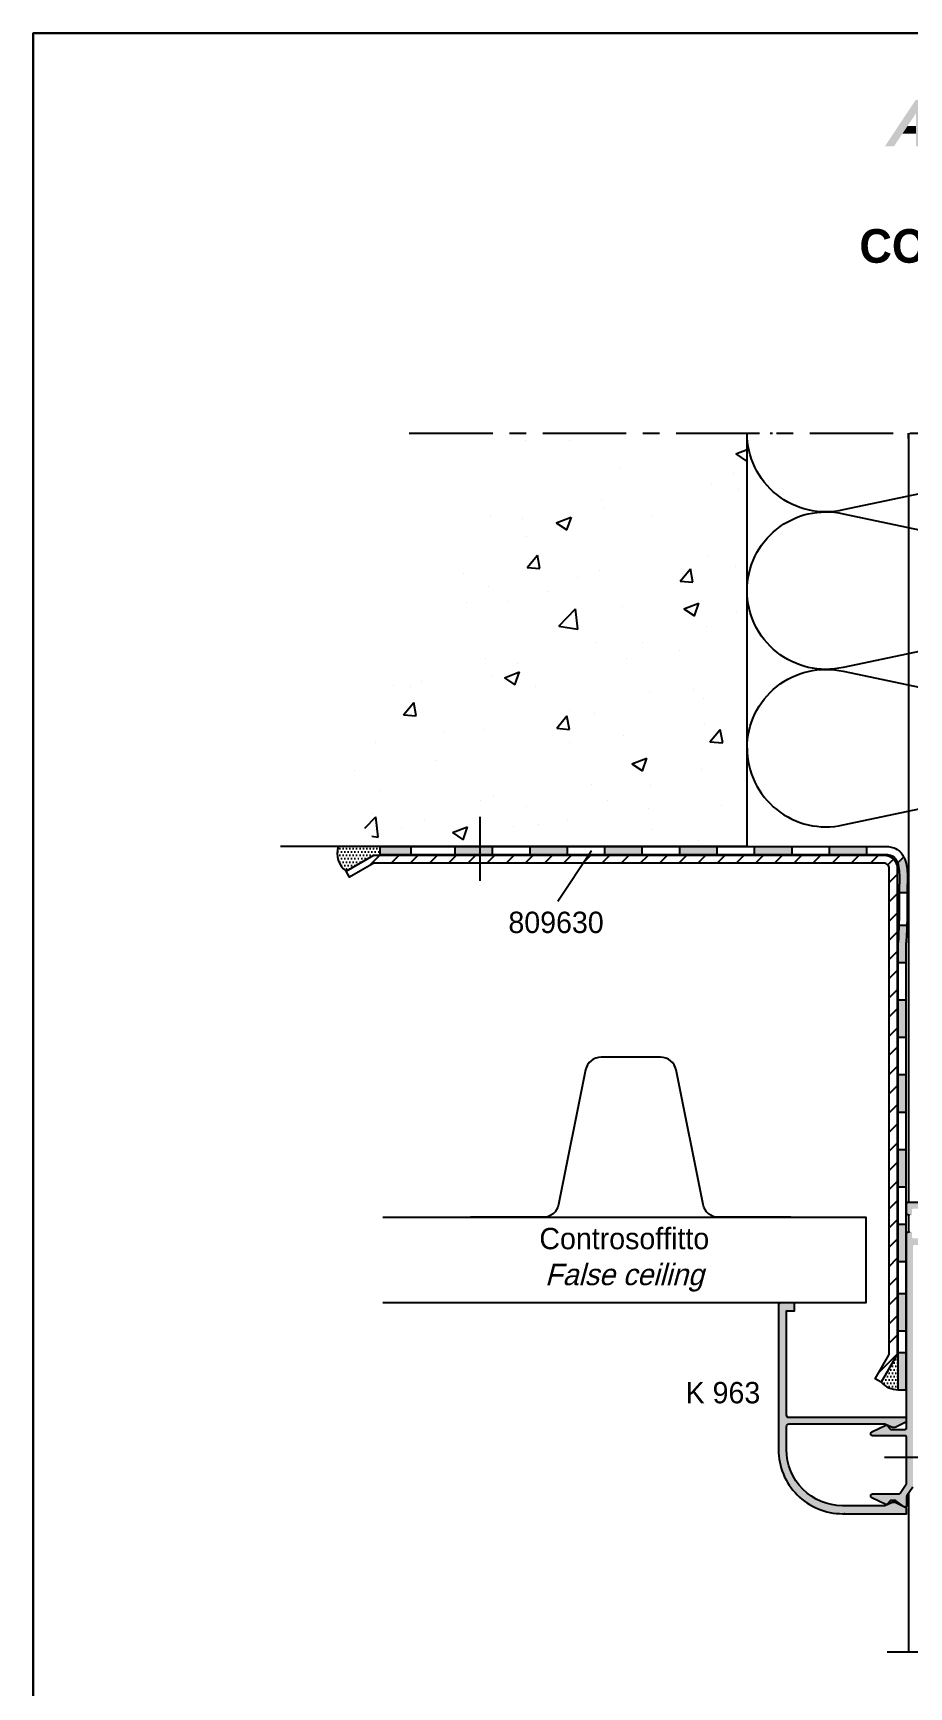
# Model space of a CAD drawing. Header units: millimetres. Extents: x -153 to 2280, y 0 to 724.
# Drawn here: x 230 to 312, y 539.2 to 694 of the extents above; entities that cross this region are included whole.
import ezdxf
from ezdxf.enums import TextEntityAlignment as Align

# ---------------------------------------------------------------- set-up
doc = ezdxf.new("R2010")
doc.units = ezdxf.units.MM
doc.header["$LTSCALE"] = 0.025
doc.header["$MEASUREMENT"] = 0
doc.linetypes.add('CENTER', pattern=[2, 1.25, -0.25, 0.25, -0.25])
doc.layers.get('0').update_dxf_attribs({"lineweight": 5})
for name, color, linetype in [('ASSI', 1, 'CENTER'), ('FILL', 253, 'Continuous'), ('FINE', 7, 'Continuous'), ('GROSSA', 8, 'Continuous'), ('MARCHIO', 7, 'Continuous'), ('MURO', 5, 'Continuous'), ('QUOTE', 254, 'Continuous'), ('TESTO', 2, 'Continuous'), ('TRATTEGGI', 140, 'Continuous')]:
    doc.layers.add(name, color=color, linetype=linetype)
doc.styles.add('Aluk Text', font='GOTHIC.TTF')
doc.styles.add('CARTIGLIO', font='GOTHIC.TTF')
doc.styles.get("Standard").update_dxf_attribs({"font": 'arial.ttf'})

# ---------------------------------------------------------------- blocks, each defined once
blk = doc.blocks.new('*X27')
at = {"color": 0}
for p, q in [((53.08, 258.83), (53.08, 258.83)), ((57.24, 258.88), (57.24, 258.88)), ((58.09, 259.49), (58.09, 259.49)), ((72.79, 257.6), (73.85, 258.01)), ((72.79, 257.6), (73.78, 256.93)), ((73.78, 256.93), (73.85, 257.14)), ((61.89, 256.21), (61.89, 256.21)), ((72.57, 255.76), (72.57, 255.76)), ((70.52, 254.72), (70.52, 254.72)), ((73.03, 254.26), (73.03, 254.26)), ((60.25, 253.31), (60.25, 253.31)), ((60.4, 252.6), (60.4, 252.6)), ((49.86, 251.81), (49.86, 251.81)), ((52.83, 251.6), (52.83, 251.6)), ((55.98, 251.15), (57.38, 251.69)), ((55.98, 251.15), (56.98, 250.48)), ((56.98, 250.48), (57.39, 251.69)), ((64.88, 251.88), (64.88, 251.88)), ((53.22, 249.88), (53.22, 249.88)), ((53.24, 246.96), (54.21, 248.11)), ((54.44, 246.86), (54.21, 248.11)), ((70.27, 248.06), (70.27, 248.06)), ((47.32, 246.44), (47.32, 246.44)), ((53.24, 246.96), (54.44, 246.86)), ((60, 246.65), (60, 246.65)), ((67.59, 245.7), (68.55, 246.85)), ((67.77, 246.38), (67.77, 246.38)), ((68.78, 245.6), (68.55, 246.85)), ((72.78, 247.03), (72.78, 247.03)), ((49.62, 245.15), (49.62, 245.15)), ((55.14, 244.71), (55.14, 244.71)), ((58, 245.99), (58, 245.99)), ((67.59, 245.7), (68.78, 245.6)), ((68.67, 245.54), (68.67, 245.54)), ((47.56, 243.72), (47.56, 243.72)), ((51.54, 243.75), (51.54, 243.75)), ((56.21, 241.48), (57.77, 243.1)), ((57.99, 241.2), (57.77, 243.1)), ((62.21, 243.3), (62.21, 243.3)), ((67.92, 243.1), (69.32, 243.64)), ((67.92, 243.1), (68.92, 242.43)), ((68.92, 242.43), (69.32, 243.64)), ((72.89, 242.85), (72.89, 242.85)), ((56.21, 241.48), (57.99, 241.2)), ((70.03, 241.4), (70.03, 241.4)), ((49.37, 238.49), (49.37, 238.49)), ((59.76, 239.99), (59.76, 239.99)), ((62.51, 238.49), (62.51, 238.49)), ((64.05, 239.95), (64.05, 239.95)), ((67.51, 239.15), (67.51, 239.15)), ((51.12, 236.65), (52.52, 237.19)), ((52.11, 235.98), (52.52, 237.19)), ((52.39, 237.94), (52.39, 237.94)), ((40.73, 235.94), (40.73, 235.94)), ((42.3, 235.83), (42.3, 235.83)), ((43.34, 236.27), (43.34, 236.27)), ((49.88, 236.82), (49.88, 236.82)), ((51.12, 236.65), (52.11, 235.98)), ((54.02, 235.82), (54.02, 235.82)), ((64.69, 235.37), (64.69, 235.37)), ((68.85, 235.55), (68.85, 235.55)), ((41.67, 233.17), (42.63, 234.32)), ((42.87, 233.07), (42.64, 234.32)), ((69.79, 234.74), (69.79, 234.74)), ((41.67, 233.17), (42.87, 233.07)), ((56.02, 231.92), (56.98, 233.07)), ((57.21, 231.81), (56.98, 233.07)), ((57.18, 233.55), (57.18, 233.55)), ((59.52, 233.34), (59.52, 233.34)), ((69.83, 232.26), (69.83, 232.26)), ((45.52, 231.55), (45.52, 231.55)), ((49.13, 231.84), (49.13, 231.84)), ((56.02, 231.92), (57.21, 231.81)), ((62.25, 231.26), (62.25, 231.26)), ((70.36, 230.66), (71.33, 231.81)), ((71.56, 230.56), (71.33, 231.81)), ((39.03, 230.56), (39.03, 230.56)), ((57.25, 230.6), (57.25, 230.6)), ((70.36, 230.66), (71.56, 230.56)), ((37.04, 227.94), (37.04, 227.94)), ((44.62, 228.94), (44.62, 228.94)), ((63.06, 228.6), (64.46, 229.13)), ((63.06, 228.6), (64.05, 227.93)), ((64.05, 227.93), (64.46, 229.13)), ((69.54, 228.09), (69.54, 228.09)), ((59.27, 226.68), (59.27, 226.68)), ((64.82, 226.55), (64.82, 226.55)), ((39.45, 226.05), (39.45, 226.05)), ((48.89, 225.18), (48.89, 225.18)), ((50.12, 225.6), (50.12, 225.6)), ((53.16, 224.55), (53.16, 224.55)), ((60.8, 225.15), (60.8, 225.15)), ((71.47, 224.7), (71.47, 224.7)), ((38.05, 222.55), (39.08, 223.62)), ((38.78, 223.9), (38.78, 223.9)), ((39.3, 221.72), (39.08, 223.62)), ((43.66, 223.36), (43.66, 223.36)), ((56.99, 223.37), (56.99, 223.37)), ((64.57, 224.37), (64.57, 224.37)), ((38.69, 221.81), (39.3, 221.72)), ((41.49, 222.55), (41.49, 222.55)), ((46.25, 222.15), (47.65, 222.68)), ((46.25, 222.15), (47.25, 221.48)), ((47.25, 221.48), (47.65, 222.68)), ((51.99, 222.71), (51.99, 222.71)), ((54.34, 222.91), (54.34, 222.91)), ((65.02, 222.46), (65.02, 222.46)), ((69.3, 221.43), (69.3, 221.43))]:
    blk.add_line(p, q, dxfattribs=at)
blk = doc.blocks.new('NMC')
at = {"layer": 'MARCHIO'}
blk.add_line((3.48, -10.6), (3.48, -5), dxfattribs=at)
at = {"layer": 'MARCHIO', "const_width": 0.715}
blk.add_lwpolyline([(-16.55, -6.25), (-16.55, -9.16, -1), (-18.71, -9.16), (-18.71, -6.25)], format="xyb", dxfattribs=at)
at = {"layer": 'MARCHIO'}
blk.add_lwpolyline([(15.08, -10.6), (-8.93, -10.6), (-8.93, -5), (15.08, -5)], close=True, dxfattribs=at)
blk.add_circle((-13.11, -5.43), 0.354, dxfattribs=at)
for points in [[(-15.33, -4.97), (-13.83, -4.97), (-15.33, -10.6), (-13.83, -10.6)], [(-25.23, -10.6), (-24.37, -10.6), (-22.33, -6.25), (-22.31, -7.51)], [(-22.33, -6.25), (-22.31, -7.51), (-21.6, -6.25), (-21.6, -10.6)], [(-22.31, -10.6), (-21.6, -10.6), (-22.31, -7.51)], [(-21.23, -6.25), (-20.51, -6.25), (-21.23, -10.6), (-20.51, -9.88)], [(-12.31, -6.35), (-10.47, -6.35), (-13.81, -8.47), (-11.97, -8.47)], [(-23.11, -8.71), (-23.58, -9.42), (-22.31, -8.71), (-22.31, -9.42)], [(-13.81, -8.47), (-11.97, -8.47), (-12.31, -10.6), (-10.47, -10.6)], [(-20.51, -9.88), (-21.23, -10.6), (-19.14, -9.88), (-19.14, -10.6)]]:
    blk.add_solid(points, dxfattribs=at)
blk.add_text('R', height=0.356, dxfattribs=at).set_placement((-13.11, -5.43), align=Align.MIDDLE)
at = {"layer": 'MARCHIO', "color": 2, "style": 'CARTIGLIO'}
for tag, p in [('SERIE', (-2.72, -7.8)), ('PAG', (9.28, -7.8))]:
    blk.add_attdef(tag, text='', height=2.4, dxfattribs=at).set_placement(p, align=Align.MIDDLE)
blk.add_attdef('REVISIONE', text='', height=1.2, dxfattribs=at).set_placement((16.73, -7.8), align=Align.MIDDLE_LEFT)

msp = doc.modelspace()

# ---------------------------------------------------------------- hatches: boundary and pattern name
at = {"layer": 'FILL'}
h = msp.add_hatch(color=256, dxfattribs=at)
h.paths.add_polyline_path([(265.379, 617.847), (262.49, 617.847), (262.49, 617.097), (265.379, 617.097)])
h.paths.add_polyline_path([(271.874, 617.097), (283.52, 617.097), (283.52, 617.847), (271.874, 617.847)], flags=17)
h.paths.add_polyline_path([(287.025, 617.097), (287.025, 617.847), (271.874, 617.847), (271.874, 617.097)])
h.paths.add_polyline_path([(294.035, 617.097), (294.035, 617.847), (290.53, 617.847), (290.53, 617.097)])
h.paths.add_polyline_path([(301.046, 617.097), (301.046, 617.847), (297.54, 617.847), (297.54, 617.097)])
h.paths.add_polyline_path([(304.551, 617.847), (304.551, 617.097), (308.056, 617.097), (308.056, 617.847)])
edge = h.paths.add_edge_path()
edge.add_spline(control_points=[(311.865, 613.548), (311.865, 613.581), (311.865, 613.614), (311.865, 613.823), (311.867, 613.995), (311.874, 614.334), (311.881, 614.506), (311.889, 614.892), (311.89, 615.106), (311.866, 615.564), (311.842, 615.81), (311.743, 616.326), (311.669, 616.593), (311.538, 616.861), (311.536, 616.865), (311.534, 616.869)], knot_values=[1.6856889, 1.6856889, 1.6856889, 1.6856889, 1.7864062, 1.7864062, 2.3258186, 2.3258186, 2.8652309, 2.8652309, 3.453548, 3.453548, 4.0418651, 4.0418651, 4.6301821, 4.6301821, 4.6391674, 4.6391674, 4.6391674, 4.6391674], degree=3, periodic=0)
edge.add_line((311.534, 616.869), (310.965, 616.281))
edge.add_spline(control_points=[(310.965, 616.281), (311.042, 616.048), (311.171, 615.291), (311.119, 614.437), (311.115, 613.774), (311.115, 613.546)], knot_values=[1.9477261, 1.9477261, 1.9477261, 1.9477261, 2.6345647, 3.9578149, 4.6391899, 4.6391899, 4.6391899, 4.6391899], degree=3, periodic=0)
edge.add_line((311.115, 613.546), (311.865, 613.548))
edge = h.paths.add_edge_path()
edge.add_spline(control_points=[(311.767, 608.835), (311.783, 609.196), (311.799, 609.557), (311.821, 610.109), (311.828, 610.298), (311.834, 610.488)], knot_values=[7.6609757, 7.6609757, 7.6609757, 7.6609757, 8.7485774, 8.7485774, 9.3129631, 9.3129631, 9.3129631, 9.3129631], degree=3, periodic=0)
edge.add_line((311.834, 610.488), (311.084, 610.488))
edge.add_spline(control_points=[(311.084, 610.488), (311.065, 609.941), (311.041, 609.396), (311.017, 608.851)], knot_values=[7.6864684, 7.6864684, 7.6864684, 7.6864684, 9.3294626, 9.3294626, 9.3294626, 9.3294626], degree=3, periodic=0)
edge.add_line((311.017, 608.851), (311.017, 606.988))
edge.add_line((311.017, 606.988), (311.767, 606.988))
edge.add_line((311.767, 606.988), (311.767, 608.835))
h.paths.add_polyline_path([(311.017, 599.988), (311.767, 599.988), (311.767, 603.488), (311.017, 603.488)])
h = msp.add_hatch(color=256, dxfattribs=at)
h.dxf.hatch_style = 1
h.paths.add_polyline_path([(280.015, 617.847), (276.51, 617.847), (276.51, 617.097), (280.015, 617.097)])
h.paths.add_polyline_path([(271.874, 617.847), (269.5, 617.847), (269.5, 617.097), (271.874, 617.097)])
h.paths.add_polyline_path([(273.005, 617.847), (271.874, 617.847), (271.874, 617.097), (273.005, 617.097)])
h = msp.add_hatch(color=256, dxfattribs=at)
h.paths.add_polyline_path([(311.767, 596.488), (311.017, 596.488), (311.017, 592.988), (311.767, 592.988)])
h.paths.add_polyline_path([(311.017, 585.988), (311.767, 585.988), (311.767, 589.488), (311.017, 589.488)])
h.paths.add_polyline_path([(311.017, 578.988), (311.767, 578.988), (311.767, 582.488), (311.017, 582.488)])
h.paths.add_polyline_path([(311.767, 575.988), (311.017, 575.988), (311.017, 573.63), (311.767, 573.63)])
h.paths.add_polyline_path([(311.767, 572.488), (311.767, 573.63), (311.017, 573.63), (311.017, 572.488)])
h.paths.add_polyline_path([(311.767, 566.988), (311.767, 570.488), (311.017, 570.488), (311.017, 566.988)])
h = msp.add_hatch(color=256, dxfattribs=at)
edge = h.paths.add_edge_path()
edge.add_line((310.261, 556.571), (310.06, 556.305))
edge.add_arc((309.931, 556.38), 0.15, 240, 330, ccw=False)
edge.add_line((309.856, 556.251), (308.543, 556.86))
edge.add_arc((308.606, 556.996), 0.15, 180, 245.07895, ccw=False)
edge.add_line((308.456, 556.996), (308.456, 557.08))
edge.add_arc((308.606, 557.08), 0.15, 90, 180, ccw=False)
edge.add_line((308.606, 557.23), (311.076, 557.23))
edge.add_arc((311.076, 557.38), 0.15, 270, 325.44652)
edge.add_line((311.2, 557.295), (311.78, 558.137))
edge.add_arc((311.656, 558.222), 0.15, 325.44652, 360)
edge.add_line((311.806, 558.222), (311.806, 562.53))
edge.add_arc((311.656, 562.53), 0.15, 0, 90)
edge.add_line((311.656, 562.68), (308.606, 562.68))
edge.add_arc((308.606, 562.83), 0.15, 180, 270, ccw=False)
edge.add_line((308.456, 562.83), (308.456, 562.914))
edge.add_arc((308.606, 562.914), 0.15, 114.92105, 180, ccw=False)
edge.add_line((308.543, 563.05), (309.856, 563.66))
edge.add_arc((309.931, 563.53), 0.15, 30, 120, ccw=False)
edge.add_line((310.06, 563.605), (310.261, 563.34))
edge.add_arc((310.38, 563.43), 0.15, 217.05268, 270)
edge.add_line((310.38, 563.28), (311.656, 563.28))
edge.add_arc((311.656, 563.43), 0.15, 270, 360)
edge.add_line((311.806, 563.43), (311.806, 581.593))
edge.add_arc((311.956, 581.593), 0.15, 105, 180, ccw=False)
edge.add_line((311.917, 581.738), (312.117, 581.792))
edge.add_arc((312.156, 581.647), 0.15, 0, 105, ccw=False)
edge.add_line((312.306, 581.647), (312.306, 581.297))
edge.add_arc((312.456, 581.297), 0.15, 180, 270)
edge.add_line((312.456, 581.147), (313.556, 581.147))
edge.add_arc((313.556, 581.297), 0.15, 270, 360)
edge.add_line((313.706, 581.297), (313.706, 583.797))
edge.add_arc((313.556, 583.797), 0.15, 0, 90)
edge.add_line((313.556, 583.947), (312.456, 583.947))
edge.add_arc((312.456, 583.797), 0.15, 90, 180)
edge.add_line((312.306, 583.797), (312.306, 583.447))
edge.add_arc((312.156, 583.447), 0.15, -105, 0, ccw=False)
edge.add_line((312.117, 583.302), (311.917, 583.355))
edge.add_arc((311.956, 583.5), 0.15, 180, 255, ccw=False)
edge.add_line((311.806, 583.5), (311.806, 584.397))
edge.add_arc((311.956, 584.397), 0.15, 90, 180, ccw=False)
edge.add_line((311.956, 584.547), (314.056, 584.547))
edge.add_arc((314.056, 584.297), 0.25, 0, 90, ccw=False)
edge.add_line((314.306, 584.297), (314.306, 580.797))
edge.add_arc((314.056, 580.797), 0.25, -90, 0, ccw=False)
edge.add_line((314.056, 580.547), (312.556, 580.547))
edge.add_arc((312.556, 580.397), 0.15, 90, 180)
edge.add_line((312.406, 580.397), (312.406, 557.947))
edge.add_arc((312.256, 557.947), 0.15, -34.55348, 0, ccw=False)
edge.add_line((312.38, 557.862), (311.832, 557.068))
edge.add_arc((311.956, 556.983), 0.15, 145.44652, 180)
edge.add_line((311.806, 556.983), (311.806, 556.148))
edge.add_arc((311.656, 556.148), 0.15, -126.56321, 0, ccw=False)
edge.add_line((311.567, 556.027), (310.793, 556.601))
edge.add_arc((310.704, 556.48), 0.15, 53.43679, 90)
edge.add_line((310.704, 556.63), (310.38, 556.63))
edge.add_arc((310.38, 556.48), 0.15, 90, 142.94732)
h = msp.add_hatch(color=256, dxfattribs=at)
edge = h.paths.add_edge_path()
edge.add_arc((305.806, 561.38), 5.25, 180, 270, ccw=False)
edge.add_line((300.556, 561.38), (300.556, 563.53))
edge.add_arc((300.806, 563.53), 0.25, 90, 180, ccw=False)
edge.add_line((300.806, 563.78), (309.777, 563.78))
edge.add_line((309.777, 563.78), (310.388, 563.52))
edge.add_arc((310.584, 563.98), 0.5, 246.94, 295)
edge.add_line((310.795, 563.527), (311.806, 563.999))
edge.add_line((311.806, 563.999), (311.806, 564.38))
edge.add_line((311.806, 564.38), (300.806, 564.38))
edge.add_arc((300.806, 564.63), 0.25, 180, 270, ccw=False)
edge.add_line((300.556, 564.63), (300.556, 574.38))
edge.add_line((300.556, 574.38), (301.306, 574.38))
edge.add_line((301.306, 574.38), (301.306, 575.13))
edge.add_line((301.306, 575.13), (300.056, 575.13))
edge.add_arc((300.056, 574.88), 0.25, 90, 180)
edge.add_line((299.806, 574.88), (299.806, 561.38))
edge.add_arc((305.806, 561.38), 6, 180, 270)
edge.add_line((305.806, 555.38), (311.806, 555.38))
edge.add_line((311.806, 555.38), (311.806, 555.912))
edge.add_line((311.806, 555.912), (310.795, 556.384))
edge.add_arc((310.584, 555.93), 0.5, 65, 113.06)
edge.add_line((310.388, 556.39), (309.777, 556.13))
edge.add_line((309.777, 556.13), (305.806, 556.13))
at = {"layer": 'FINE'}
h = msp.add_hatch(dxfattribs=at)
h.set_pattern_fill('DOTS', color=256, scale=0.2, style=0)
h.set_pattern_definition([(0, (230.6157, 397), (0.15875, 0.3175), [0, -0.3175])])
h.paths.add_polyline_path([(258.579, 617.847, 0.3127834), (259.316, 615.541), (261.914, 617.041), (262.49, 617.041), (262.49, 617.097), (262.49, 617.847)])
h = msp.add_hatch(dxfattribs=at)
h.set_pattern_fill('DOTS', color=256, scale=0.2, style=0)
h.set_pattern_definition([(0, (240, 399), (0.15875, 0.3175), [0, -0.3175])])
h.paths.add_polyline_path([(311.017, 570.29), (310.935, 570.29), (309.435, 567.692, 0.2122887), (311.017, 566.988)])
at = {"layer": 'TRATTEGGI'}
h = msp.add_hatch(dxfattribs=at)
h.set_pattern_fill('ANSI31', color=256, scale=0.4, style=0)
h.set_pattern_definition([(45, (240, 397), (-0.8980256, 0.8980256), [])])
edge = h.paths.add_edge_path()
edge.add_line((259.316, 615.541), (261.914, 617.041))
edge.add_line((261.914, 617.041), (309.685, 617.041))
edge.add_arc((309.685, 615.791), 1.25, 0, 90, ccw=False)
edge.add_line((310.935, 615.791), (310.935, 570.29))
edge.add_line((310.935, 570.29), (309.435, 567.692))
edge.add_line((309.435, 567.692), (308.872, 568.017))
edge.add_line((308.872, 568.017), (310.185, 570.29))
edge.add_line((310.185, 570.29), (310.185, 615.791))
edge.add_arc((309.685, 615.791), 0.5, 0, 90)
edge.add_line((309.685, 616.291), (261.914, 616.291))
edge.add_line((261.914, 616.291), (259.641, 614.978))
edge.add_line((259.641, 614.978), (259.316, 615.541))

# ---------------------------------------------------------------- linework, layer by layer
at = {"layer": 'ASSI', "ltscale": 250}
for p, q in [((265.232, 656.546), (398.53, 656.546)), ((271.874, 614.63), (271.874, 620.63)), ((317.541, 560.629), (309.64, 560.629)), ((309.98, 542.437), (393.994, 542.437))]:
    msp.add_line(p, q, dxfattribs=at)
at = {"layer": 'FINE'}
for p, q in [((311.98, 656.546), (311.98, 584.547)), ((262.49, 617.847), (309.414, 617.847)), ((262.49, 617.847), (262.49, 617.097)), ((265.379, 617.847), (265.379, 617.097)), ((269.5, 617.847), (269.5, 617.097)), ((273.005, 617.847), (273.005, 617.097)), ((276.51, 617.847), (276.51, 617.097)), ((280.015, 617.847), (280.015, 617.097)), ((283.52, 617.847), (283.52, 617.097)), ((287.025, 617.847), (287.025, 617.097)), ((290.53, 617.847), (290.53, 617.097)), ((294.035, 617.847), (294.035, 617.097)), ((297.54, 617.847), (297.54, 617.097)), ((301.046, 617.847), (301.046, 617.097)), ((304.551, 617.847), (304.551, 617.097)), ((308.056, 617.847), (308.056, 617.097)), ((262.49, 617.097), (309.414, 617.097)), ((262.49, 617.097), (262.49, 617.041)), ((310.965, 616.281), (311.534, 616.869)), ((311.115, 613.546), (311.865, 613.548)), ((311.084, 610.488), (311.834, 610.488)), ((311.017, 566.988), (311.017, 608.851)), ((311.767, 566.988), (311.767, 608.847)), ((311.017, 606.988), (311.767, 606.988)), ((311.017, 603.488), (311.767, 603.488)), ((311.017, 599.988), (311.767, 599.988)), ((311.017, 596.488), (311.767, 596.488)), ((311.017, 592.988), (311.767, 592.988)), ((311.017, 589.488), (311.767, 589.488)), ((311.017, 585.988), (311.767, 585.988)), ((311.017, 582.488), (311.767, 582.488)), ((311.98, 583.339), (311.98, 581.755)), ((311.017, 578.988), (311.767, 578.988)), ((311.017, 575.988), (311.767, 575.988)), ((311.017, 572.488), (311.767, 572.488)), ((310.935, 570.29), (311.017, 570.29)), ((311.017, 570.488), (311.767, 570.488)), ((311.017, 566.988), (311.767, 566.988)), ((311.98, 557.282), (311.98, 542.437))]:
    msp.add_line(p, q, dxfattribs=at)
msp.add_lwpolyline([(259.316, 615.541), (261.914, 617.041), (309.685, 617.041, -0.4142136), (310.935, 615.791), (310.935, 570.29), (309.435, 567.692), (308.872, 568.017), (310.185, 570.29), (310.185, 615.791, 0.4142136), (309.685, 616.291), (261.914, 616.291), (259.641, 614.978)], format="xyb", close=True, dxfattribs=at)
for centre, radius, start, end in [((260.611, 617.225), 2.125, 162.98974, 232.465), ((311.018, 569.12), 2.132, 222.0429, 269.98416)]:
    msp.add_arc(centre, radius, start, end, dxfattribs=at)
msp.add_open_spline([(309.39, 617.847), (309.534, 617.851), (309.692, 617.857), (310.017, 617.848), (310.184, 617.835), (310.54, 617.759), (310.733, 617.694), (311.069, 617.482), (311.194, 617.364), (311.397, 617.117), (311.476, 616.987), (311.669, 616.593), (311.743, 616.326), (311.842, 615.81), (311.866, 615.564), (311.89, 615.106), (311.889, 614.892), (311.881, 614.506), (311.874, 614.334), (311.867, 613.995), (311.865, 613.823), (311.865, 613.295), (311.87, 612.933), (311.874, 611.674), (311.848, 610.792), (311.798, 609.552), (311.782, 609.185), (311.766, 608.818)], degree=3, knots=[0, 0, 0, 0, 0.3911167, 0.3911167, 0.7521939, 0.7521939, 1.113271, 1.113271, 1.4039726, 1.4039726, 1.6946741, 1.6946741, 2.2829912, 2.2829912, 2.8713082, 2.8713082, 3.4596253, 3.4596253, 3.9990377, 3.9990377, 4.53845, 4.53845, 5.6172747, 5.6172747, 8.2253614, 8.2253614, 9.3294626, 9.3294626, 9.3294626, 9.3294626], dxfattribs=at)
msp.add_spline([(309.414, 617.097), (310.525, 616.938), (311.111, 615.544), (311.122, 614.221), (311.122, 612.485), (311.017, 608.851)], degree=3, dxfattribs=at)
at = {"layer": 'FINE', "color": 1, "linetype": 'ByBlock'}
msp.add_point((305.98, 555.38), dxfattribs=at)
at = {"layer": 'GROSSA'}
for points in [[(300.98, 583.13), (294.21, 583.13, -0.3575108), (292.739, 584.336), (290.222, 596.925, 0.3575108), (288.751, 598.13), (283.21, 598.13, 0.3575108), (281.739, 596.925), (279.222, 584.336, -0.3575108), (277.751, 583.13), (270.98, 583.13)], [(312.117, 583.302), (311.917, 583.355, -0.3394543), (311.806, 583.5), (311.806, 584.397, -0.4142136), (311.956, 584.547), (314.056, 584.547, -0.4142136)], [(312.38, 557.862), (311.832, 557.068, 0.1519209), (311.806, 556.983), (311.806, 556.148, -0.6161862), (311.567, 556.027), (310.793, 556.601, 0.1609045), (310.704, 556.63), (310.38, 556.63, 0.2352262), (310.261, 556.571), (310.06, 556.305, -0.4142136), (309.856, 556.251), (308.543, 556.86, -0.2918472), (308.456, 556.996), (308.456, 557.08, -0.4142136), (308.606, 557.23), (311.076, 557.23, 0.2467644), (311.2, 557.295), (311.78, 558.137, 0.1519209), (311.806, 558.222), (311.806, 562.53, 0.4142136), (311.656, 562.68), (308.606, 562.68, -0.4142136), (308.456, 562.83), (308.456, 562.914, -0.2918472), (308.543, 563.05), (309.856, 563.66, -0.4142136), (310.06, 563.605), (310.261, 563.34, 0.2352262), (310.38, 563.28), (311.656, 563.28, 0.4142136), (311.806, 563.43), (311.806, 581.593, -0.3394543), (311.917, 581.738), (312.117, 581.792, -0.4931454)]]:
    msp.add_lwpolyline(points, format="xyb", dxfattribs=at)
msp.add_lwpolyline([(262.758, 583.13), (307.98, 583.13), (307.98, 575.13), (262.758, 575.13)], dxfattribs=at)
msp.add_lwpolyline([(305.806, 556.13, -0.4142136), (300.556, 561.38), (300.556, 563.53, -0.4142136), (300.806, 563.78), (309.777, 563.78), (310.388, 563.52, 0.2128302), (310.795, 563.527), (311.806, 563.999), (311.806, 564.38), (300.806, 564.38, -0.4142136), (300.556, 564.63), (300.556, 574.38), (301.306, 574.38), (301.306, 575.13), (300.056, 575.13, 0.4142136), (299.806, 574.88), (299.806, 561.38, 0.4142136), (305.806, 555.38), (311.806, 555.38), (311.806, 555.912), (310.795, 556.384, 0.2128302), (310.388, 556.39), (309.777, 556.13)], format="xyb", close=True, dxfattribs=at)
at = {"layer": 'MARCHIO'}
for points in [[(440, 694), (230, 694), (230, 397), (440, 397)], [(230, 397), (230, 694), (440, 694), (440, 397)]]:
    msp.add_lwpolyline(points, close=True, dxfattribs=at)
at = {"layer": 'MURO'}
for q in [(296.874, 656.546), (253.172, 617.847)]:
    msp.add_line((296.874, 617.847), q, dxfattribs=at)
at = {"layer": 'QUOTE'}
msp.add_line((279.144, 612.73), (282.311, 617.472), dxfattribs=at)
at = {"layer": 'TRATTEGGI'}
msp.add_line((305.864, 619.867), (339.243, 626.879), dxfattribs=at)
for points in [[(296.874, 641.803, -0.4806248), (305.864, 648.995), (339.243, 641.982, 1.25), (339.243, 656.366), (305.864, 649.354, -0.4806248), (296.874, 656.546)], [(299.041, 656.546, 0.0227795), (299.249, 656.546)], [(311.98, 656.03, -0.0154981), (311.996, 656.546, -0.0154981)], [(296.874, 627.059, -0.4806248), (305.864, 634.251), (339.243, 627.239, 1.25), (339.243, 641.623), (305.864, 634.611, -0.4806248), (296.874, 641.803)]]:
    msp.add_lwpolyline(points, format="xyb", dxfattribs=at)
msp.add_arc((304.246, 627.059), 7.372, 180, 282.68038, dxfattribs=at)

# ---------------------------------------------------------------- block references
at = {"layer": 'FILL'}
msp.add_blockref('*X27', (223.021, 397), dxfattribs=at)
at = {"layer": 'MARCHIO'}
msp.add_blockref('NMC', (335, 694), dxfattribs=at).add_auto_attribs({'REVISIONE': 'GENNAIO 2020', 'SERIE': 'SL50', 'PAG': '7.02'})

# ---------------------------------------------------------------- texts
at = {"layer": 'TESTO', "style": 'Aluk Text'}
for s, p in [('809630', (274.516, 609.745)), ('K 963', (291.112, 565.716))]:
    msp.add_text(s, height=2, dxfattribs=at).set_placement(p)
msp.add_text('Controsoffitto', height=2, dxfattribs=at).set_placement((285.369, 580.142), align=Align.CENTER)
at = {"layer": 'TESTO', "style": 'Aluk Text', "oblique": 15}
msp.add_text('False ceiling', height=2, dxfattribs=at).set_placement((285.369, 576.776), align=Align.CENTER)
at = {"layer": 'TESTO', "insert": (335, 671.5), "char_height": 3, "width": 169.41468, "attachment_point": 5, "style": 'Aluk Text'}
msp.add_mtext('{\\fCentury Gothic|b1|i0|c0|p34;\\H1.05x;COLLEGAMENTI A SOLAIO\\P\\fCentury Gothic|b1|i1|c0|p34;\\H0.95238x;CEILING JOINTS}', dxfattribs=at)

doc.saveas('drawing.dxf')
